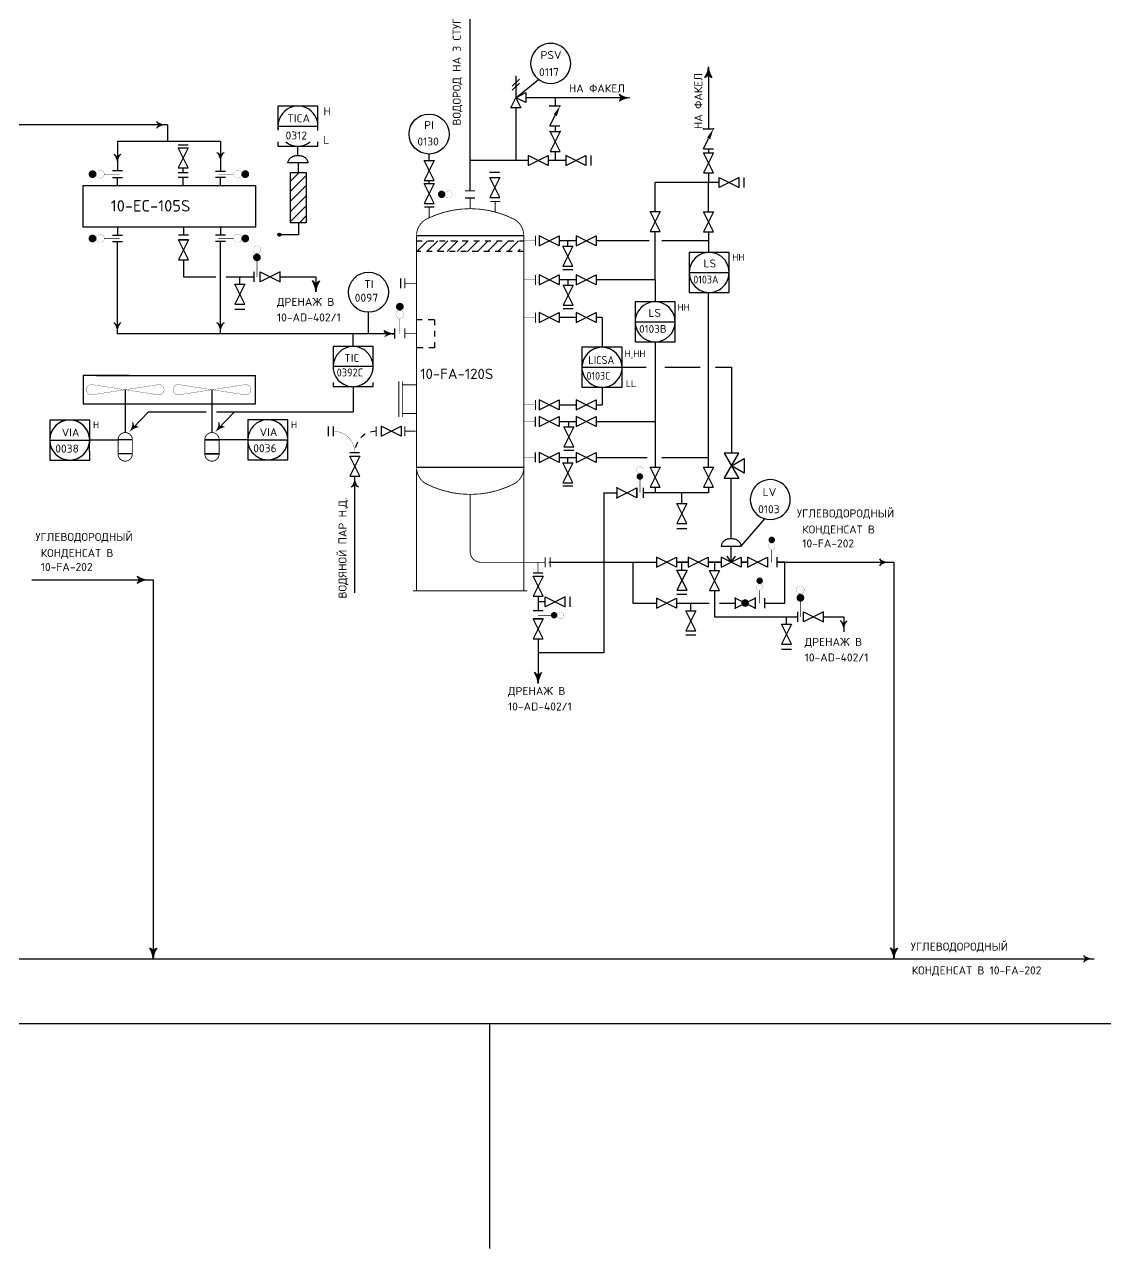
# Model space of a CAD drawing. Extents: x 230 to 652, y 120 to 276.
# Drawn here: x 463.32 to 482.23, y 119.69 to 141.1 of the extents above; entities that cross this region are included whole.
import ezdxf
from ezdxf.enums import TextEntityAlignment as Align

# ---------------------------------------------------------------- set-up
doc = ezdxf.new("R2010")
doc.units = 0
doc.header["$MEASUREMENT"] = 0
doc.linetypes.add('DASH', pattern=[0.15625, 0.09375, -0.0625])
doc.linetypes.add('HIDDEN', pattern=[0.125, 0.0625, -0.0625])
doc.layers.get('0').update_dxf_attribs({"linetype": 'CONTINUOUS'})
for name, color, linetype in [('HATCH', 252, 'CONTINUOUS'), ('IN-ATTRIBS', 7, 'CONTINUOUS'), ('IN-EQUIPMENT', 7, 'CONTINUOUS'), ('IN-INST-TAP', 7, 'CONTINUOUS'), ('IN-MAJ-PROC', 3, 'CONTINUOUS'), ('IN-MIN-PROC', 7, 'CONTINUOUS'), ('IN-PNEUMATIC', 7, 'CONTINUOUS'), ('IN-TEXT', 51, 'CONTINUOUS')]:
    doc.layers.add(name, color=color, linetype=linetype)
doc.styles.add('S1', font='SIMPLEX.shx')
doc.styles.add('SIMPLEX', font='SIMPLEX')

# ---------------------------------------------------------------- blocks, each defined once
blk = doc.blocks.new('*X15')
at = {"color": 0}
for p, q in [((21.062, 12.047), (21.078, 12.062)), ((21.067, 11.875), (21.255, 12.062)), ((21.244, 11.875), (21.432, 12.062)), ((21.421, 11.875), (21.608, 12.062)), ((21.598, 11.875), (21.785, 12.062)), ((21.774, 11.875), (21.962, 12.062)), ((21.951, 11.875), (22.139, 12.062)), ((22.128, 11.875), (22.316, 12.062)), ((22.305, 11.875), (22.492, 12.062)), ((22.482, 11.875), (22.669, 12.062)), ((22.658, 11.875), (22.846, 12.062)), ((22.835, 11.875), (22.875, 11.915))]:
    blk.add_line(p, q, dxfattribs=at)
blk = doc.blocks.new('VALVTEXT')
at = {"layer": 'IN-ATTRIBS'}
for p in [(0, 0.0625), (0, 0), (0.25, 0.0625), (0.25, 0), (0, -0.0625), (0.25, -0.0625)]:
    blk.add_point(p, dxfattribs=at)
at = {"layer": 'IN-ATTRIBS', "style": 'S1', "flags": 1}
for tag, p in [('IDNUM', (0.125, 0.5625)), ('DWGNO', (0.125, 0.4375)), ('FILENO', (0.125, 0.3125))]:
    blk.add_attdef(tag, text='', height=0.1, dxfattribs=at).set_placement(p, align=Align.CENTER)
at = {"layer": 'IN-ATTRIBS', "style": 'S1'}
for tag, p in [('MODE', (0.125, 0.078125)), ('SIZE', (0.125, -0.1875))]:
    blk.add_attdef(tag, text='', height=0.1, dxfattribs=at).set_placement(p, align=Align.CENTER)

msp = doc.modelspace()

# ---------------------------------------------------------------- hatches: boundary and pattern name
at = {"linetype": 'Continuous'}
h = msp.add_hatch(dxfattribs=at)
h.set_pattern_fill('ANSI31', color=256, style=0)
h.set_pattern_definition([(45, (208.85396, -0.37154), (-0.08838835, 0.08838835), [])])
h.paths.add_polyline_path([(467.972, 138.514), (468.246, 138.514), (468.246, 137.632), (467.972, 137.632)])
h = msp.add_hatch(color=256, dxfattribs=at)
edge = h.paths.add_edge_path()
edge.add_arc((467.777, 137.424), 0.0263, 0, 360)

# ---------------------------------------------------------------- linework, layer by layer
at = {"color": 3, "linetype": 'Continuous'}
for p, q in [((471.115, 138.192), (471.115, 147.997)), ((463.618, 139.347), (463.188, 139.347)), ((465.276, 139.347), (463.618, 139.347)), ((465.817, 139.347), (465.276, 139.347)), ((465.817, 139.347), (465.817, 139.056)), ((464.942, 139.056), (464.942, 138.549)), ((466.746, 139.056), (464.942, 139.056)), ((466.746, 139.056), (466.746, 138.529)), ((464.942, 135.692), (464.942, 137.302)), ((466.746, 135.692), (466.746, 137.306)), ((467.502, 135.692), (464.94, 135.692)), ((467.805, 135.692), (467.502, 135.692)), ((468.645, 135.692), (467.8, 135.692)), ((469.796, 135.692), (468.645, 135.692)), ((469.74, 135.692), (468.99, 135.692))]:
    msp.add_line(p, q, dxfattribs=at)
at = {"color": 2}
for p, q in [((471.851, 140.02), (471.975, 140.144)), ((471.851, 139.95), (471.975, 140.074)), ((471.913, 140.202), (471.913, 139.821)), ((471.913, 139.821), (472.088, 139.909)), ((472.088, 139.909), (472.088, 139.734)), ((471.825, 139.646), (471.913, 139.821)), ((472, 139.646), (471.825, 139.646)), ((471.913, 139.821), (472, 139.646)), ((472.088, 139.734), (471.913, 139.821)), ((472.511, 139.676), (472.686, 139.676)), ((472.511, 139.326), (472.603, 139.511)), ((472.511, 139.326), (472.686, 139.326)), ((472.692, 139.229), (472.517, 138.879)), ((472.692, 138.879), (472.517, 139.229)), ((472.517, 139.229), (472.692, 139.229)), ((472.517, 139.229), (472.692, 139.229)), ((475.194, 139.274), (475.369, 139.274)), ((466.006, 138.997), (466.181, 138.997)), ((475.194, 138.924), (475.287, 139.109)), ((466.006, 138.943), (466.181, 138.943)), ((466.181, 138.943), (466.006, 138.593)), ((466.181, 138.593), (466.006, 138.943)), ((472.517, 138.879), (472.692, 138.879)), ((472.786, 138.636), (473.136, 138.811)), ((473.136, 138.636), (472.786, 138.811)), ((472.786, 138.811), (472.786, 138.636)), ((472.786, 138.811), (472.786, 138.636)), ((473.136, 138.811), (473.136, 138.636)), ((473.224, 138.811), (473.224, 138.636)), ((475.194, 138.924), (475.369, 138.924)), ((475.371, 138.505), (475.196, 138.855)), ((475.371, 138.855), (475.196, 138.505)), ((475.196, 138.855), (475.371, 138.855)), ((466.006, 138.593), (466.181, 138.593)), ((468.277, 138.681), (467.927, 138.681)), ((464.855, 138.549), (465.03, 138.549)), ((466.181, 138.506), (466.006, 138.506)), ((466.834, 138.529), (466.659, 138.529)), ((471.453, 138.519), (471.628, 138.519)), ((475.196, 138.505), (475.371, 138.505)), ((475.469, 138.424), (475.819, 138.249)), ((475.819, 138.424), (475.469, 138.249)), ((475.469, 138.249), (475.469, 138.424)), ((475.819, 138.249), (475.819, 138.424)), ((475.907, 138.249), (475.907, 138.424)), ((474.262, 137.827), (474.437, 137.827)), ((474.437, 137.477), (474.262, 137.827)), ((474.437, 137.827), (474.262, 137.477)), ((475.194, 137.822), (475.369, 137.822)), ((475.369, 137.822), (475.194, 137.472)), ((475.369, 137.472), (475.194, 137.822)), ((464.855, 137.302), (465.03, 137.302)), ((466.189, 137.335), (466.014, 137.335)), ((466.834, 137.306), (466.659, 137.306)), ((472.821, 137.223), (472.821, 137.317)), ((474.262, 137.477), (474.437, 137.477)), ((475.194, 137.472), (475.369, 137.472)), ((472.908, 137.223), (472.733, 136.873)), ((472.908, 136.873), (472.733, 137.223)), ((472.733, 137.223), (472.908, 137.223)), ((472.733, 136.873), (472.908, 136.873)), ((467.086, 136.559), (467.086, 136.685)), ((467.331, 136.772), (467.331, 136.597)), ((472.733, 136.817), (472.908, 136.817)), ((466.998, 136.559), (467.173, 136.559)), ((467.173, 136.559), (466.998, 136.209)), ((467.173, 136.209), (466.998, 136.559)), ((472.743, 136.539), (472.918, 136.539)), ((472.918, 136.539), (472.743, 136.189)), ((472.918, 136.189), (472.743, 136.539)), ((472.831, 136.539), (472.831, 136.632)), ((466.998, 136.209), (467.173, 136.209)), ((466.998, 136.122), (467.173, 136.122)), ((472.743, 136.189), (472.918, 136.189)), ((472.743, 136.132), (472.918, 136.132)), ((472.841, 134.06), (472.841, 134.154)), ((472.929, 134.06), (472.754, 133.71)), ((472.929, 133.71), (472.754, 134.06)), ((472.754, 134.06), (472.929, 134.06)), ((472.754, 133.71), (472.929, 133.71)), ((472.754, 133.653), (472.929, 133.653)), ((472.736, 133.434), (472.911, 133.434)), ((472.911, 133.434), (472.736, 133.084)), ((472.911, 133.084), (472.736, 133.434)), ((472.823, 133.434), (472.823, 133.528)), ((474.439, 133.008), (474.264, 133.358)), ((474.439, 133.358), (474.264, 133.008)), ((474.264, 133.358), (474.439, 133.358)), ((475.369, 133.009), (475.194, 133.359)), ((475.369, 133.359), (475.194, 133.009)), ((475.194, 133.359), (475.369, 133.359)), ((472.736, 133.084), (472.911, 133.084)), ((472.736, 133.028), (472.911, 133.028)), ((473.681, 132.822), (474.031, 132.997)), ((474.031, 132.822), (473.681, 132.997)), ((473.681, 132.997), (473.681, 132.822)), ((473.681, 132.997), (473.681, 132.822)), ((474.031, 132.822), (474.031, 132.997)), ((474.031, 132.997), (474.031, 132.822)), ((474.145, 132.822), (474.145, 132.997)), ((474.264, 133.008), (474.439, 133.008)), ((475.194, 133.009), (475.369, 133.009)), ((474.817, 132.722), (474.817, 132.91)), ((474.729, 132.722), (474.904, 132.722)), ((474.904, 132.722), (474.729, 132.372)), ((474.904, 132.372), (474.729, 132.722)), ((474.729, 132.372), (474.904, 132.372)), ((474.729, 132.285), (474.904, 132.285)), ((475.507, 131.973), (475.857, 131.973)), ((475.682, 131.692), (475.682, 131.973)), ((474.82, 131.556), (474.82, 131.692)), ((472.428, 130.912), (472.428, 131.087)), ((472.428, 131.087), (472.778, 130.912)), ((472.778, 131.087), (472.428, 130.912)), ((472.778, 130.912), (472.778, 131.087)), ((472.866, 130.912), (472.866, 131.087)), ((474.907, 131.13), (474.732, 131.13)), ((472.428, 130.999), (472.302, 130.999)), ((474.975, 130.842), (474.975, 130.978)), ((472.39, 130.841), (472.215, 130.841)), ((472.39, 130.703), (472.215, 130.703)), ((476.651, 130.61), (476.651, 130.736)), ((476.839, 130.823), (476.839, 130.648)), ((476.739, 130.26), (476.564, 130.61)), ((476.739, 130.61), (476.564, 130.26)), ((476.564, 130.61), (476.739, 130.61)), ((475.062, 130.416), (474.887, 130.416)), ((476.564, 130.26), (476.739, 130.26)), ((476.564, 130.173), (476.739, 130.173))]:
    msp.add_line(p, q, dxfattribs=at)
at = {"color": 7, "linetype": 'Continuous'}
for p, q in [((471.913, 139.821), (472.31, 140.142)), ((469.068, 135.467), (469.068, 135.692)), ((473.771, 135.104), (474.192, 135.104)), ((474.522, 135.104), (475.141, 135.104)), ((475.409, 135.104), (475.687, 135.104)), ((469.068, 134.767), (469.068, 134.325)), ((465.219, 134.045), (465.487, 134.325)), ((465.487, 134.325), (466.497, 134.325)), ((466.679, 134.325), (469.068, 134.325)), ((466.694, 134.013), (466.992, 134.325)), ((464.96, 133.831), (464.459, 133.831)), ((467.223, 133.837), (466.723, 133.837)), ((475.857, 131.973), (476.269, 132.454))]:
    msp.add_line(p, q, dxfattribs=at)
at = {"color": 5, "linetype": 'Continuous'}
for p, q in [((475.282, 140.248), (475.282, 139.274)), ((471.913, 139.646), (471.912, 138.724)), ((473.817, 139.819), (472.088, 139.819)), ((472.599, 139.819), (472.599, 139.676)), ((472.599, 139.326), (472.599, 139.229)), ((472.599, 138.879), (472.599, 138.724)), ((475.282, 138.924), (475.282, 138.855)), ((466.094, 138.506), (466.094, 138.593)), ((472.129, 138.724), (471.115, 138.724)), ((472.599, 138.724), (472.479, 138.724)), ((472.786, 138.724), (472.599, 138.724)), ((475.282, 138.505), (475.282, 138.337)), ((475.282, 138.337), (474.349, 138.337)), ((474.349, 137.827), (474.349, 138.337)), ((475.469, 138.337), (475.282, 138.337)), ((475.282, 137.822), (475.282, 138.335)), ((472.97, 137.317), (472.67, 137.317)), ((474.245, 137.317), (473.32, 137.317)), ((474.35, 136.632), (474.349, 137.477)), ((475.282, 137.317), (474.467, 137.317)), ((475.282, 137.472), (475.282, 137.114)), ((466.1, 136.985), (466.1, 136.684)), ((466.1, 136.684), (466.665, 136.684)), ((466.848, 136.684), (467.331, 136.684)), ((467.788, 136.685), (468.417, 136.685)), ((467.788, 136.684), (467.949, 136.684)), ((468.417, 136.685), (468.417, 136.427)), ((472.97, 136.632), (472.67, 136.632)), ((473.5, 136.632), (473.32, 136.632)), ((474.35, 136.632), (473.5, 136.632)), ((474.35, 136.632), (474.35, 136.249)), ((475.282, 133.359), (475.282, 136.414)), ((472.97, 135.973), (472.67, 135.973)), ((473.421, 135.973), (473.32, 135.973)), ((473.421, 135.973), (473.421, 135.454)), ((474.35, 135.549), (474.352, 134.154)), ((473.421, 134.744), (473.421, 134.446)), ((472.67, 134.446), (472.97, 134.446)), ((473.32, 134.446), (473.421, 134.446)), ((472.672, 134.154), (472.971, 134.154)), ((473.321, 134.154), (473.51, 134.154)), ((473.48, 134.154), (474.352, 134.154)), ((474.352, 134.154), (474.352, 133.359)), ((472.672, 133.528), (472.971, 133.528)), ((473.321, 133.528), (474.21, 133.528)), ((474.467, 133.528), (475.282, 133.528)), ((474.352, 133.008), (474.352, 132.91)), ((475.282, 133.009), (475.282, 132.91)), ((473.455, 132.91), (473.455, 130.108)), ((473.455, 132.91), (473.681, 132.91)), ((474.352, 132.91), (474.145, 132.91)), ((475.282, 132.91), (474.352, 132.91)), ((472.49, 131.692), (474.372, 131.692)), ((473.959, 131.692), (473.959, 130.978)), ((474.722, 131.692), (474.931, 131.692)), ((475.507, 131.692), (475.281, 131.692)), ((475.967, 131.692), (475.857, 131.692)), ((476.486, 131.692), (477.525, 131.692)), ((476.619, 130.978), (476.619, 131.692)), ((477.525, 131.692), (478.529, 131.692)), ((478.529, 131.692), (478.529, 124.756)), ((463.447, 131.385), (463.618, 131.385)), ((463.618, 131.385), (465.57, 131.385)), ((465.57, 131.385), (465.57, 128.491)), ((472.302, 131.098), (472.302, 130.841)), ((475.39, 131.198), (475.39, 130.735)), ((473.959, 130.978), (474.372, 130.978)), ((474.722, 130.978), (475.24, 130.978)), ((475.226, 130.978), (475.297, 130.978)), ((475.479, 130.978), (475.75, 130.978)), ((476.269, 130.978), (476.619, 130.978)), ((475.39, 130.735), (476.837, 130.735)), ((477.297, 130.736), (477.649, 130.736)), ((477.649, 130.736), (477.649, 130.478)), ((472.302, 130.353), (472.302, 129.699)), ((473.455, 130.108), (472.302, 130.108)), ((465.57, 128.491), (465.57, 124.756)), ((434.196, 124.756), (482.032, 124.756)), ((465.57, 124.756), (465.57, 124.756)), ((478.529, 124.756), (478.529, 124.756))]:
    msp.add_line(p, q, dxfattribs=at)
at = {"linetype": 'Continuous'}
for p, q in [((467.752, 139.325), (468.452, 139.325)), ((468.102, 138.812), (468.102, 138.975)), ((468.109, 138.514), (468.109, 138.681)), ((468.109, 137.632), (468.109, 137.424)), ((468.109, 137.424), (467.777, 137.424)), ((474.948, 136.764), (475.648, 136.764)), ((474, 135.899), (474.7, 135.899)), ((473.071, 135.104), (473.771, 135.104)), ((463.759, 133.831), (464.459, 133.831)), ((463.759, 133.831), (464.459, 133.831)), ((467.223, 133.837), (467.923, 133.837)), ((475.682, 132.105), (475.682, 133.16)), ((475.682, 131.692), (475.609, 131.801)), ((475.682, 131.692), (475.755, 131.801))]:
    msp.add_line(p, q, dxfattribs=at)
at = {"color": 7}
msp.add_line((475.282, 138.684), (475.282, 138.676), dxfattribs=at)
for p, q in [((468.718, 135.467), (468.718, 135.063)), ((469.418, 135.467), (468.718, 135.467)), ((469.418, 135.063), (469.418, 135.467)), ((469.418, 135.117), (468.718, 135.117))]:
    msp.add_line(p, q)
at = {"color": 6}
for p, q in [((464.576, 134.962), (467.361, 134.962)), ((464.576, 134.462), (467.361, 134.462)), ((465.205, 133.837), (464.955, 133.837)), ((466.473, 133.837), (466.723, 133.837)), ((466.723, 133.837), (466.473, 133.837)), ((465.205, 133.587), (464.955, 133.587)), ((466.473, 133.587), (466.723, 133.587)), ((466.723, 133.587), (466.473, 133.587))]:
    msp.add_line(p, q, dxfattribs=at)
at = {"color": 5}
msp.add_line((469.096, 131.157), (469.096, 133.198), dxfattribs=at)
at = {"color": 6, "linetype": 'Continuous'}
msp.add_line((229.992, 123.624), (499.167, 123.624), dxfattribs=at)
at = {"color": 4, "linetype": 'Continuous'}
msp.add_line((471.456, 119.686), (471.456, 123.624), dxfattribs=at)
for points in [[(468.452, 139.246), (468.452, 139.675), (467.752, 139.675), (467.752, 139.25)], [(467.752, 139.047), (467.752, 138.975), (468.452, 138.975), (468.452, 139.047)], [(475.648, 136.71), (475.648, 137.114), (474.948, 137.114), (474.948, 136.71)], [(474.948, 136.71), (474.948, 136.414), (475.648, 136.414), (475.648, 136.71)], [(474.7, 135.845), (474.7, 136.249), (474, 136.249), (474, 135.845)], [(474.004, 135.845), (474, 135.549), (474.7, 135.549), (474.7, 135.845)], [(473.771, 135.05), (473.771, 135.454), (473.071, 135.454), (473.071, 135.05)], [(473.071, 135.05), (473.071, 134.754), (473.771, 134.754), (473.771, 135.05)], [(468.718, 134.839), (468.718, 134.767), (469.418, 134.767), (469.418, 134.839)], [(464.459, 133.777), (464.459, 134.181), (463.759, 134.181), (463.759, 133.777)], [(464.459, 133.777), (464.459, 134.181), (463.759, 134.181), (463.759, 133.777)], [(467.923, 133.783), (467.923, 134.187), (467.223, 134.187), (467.223, 133.783)], [(463.759, 133.777), (463.759, 133.481), (464.459, 133.481), (464.455, 133.777)], [(467.223, 133.783), (467.223, 133.487), (467.923, 133.487), (467.923, 133.783)], [(463.759, 133.553), (463.759, 133.481), (464.459, 133.481), (464.459, 133.553)], [(467.223, 133.559), (467.223, 133.487), (467.923, 133.487), (467.923, 133.559)]]:
    msp.add_lwpolyline(points)
at = {"color": 2}
for points in [[(467.927, 138.681, -0.126822), (467.94, 138.729, -0.10607), (467.978, 138.774, -0.085783), (468.033, 138.802, -0.075445), (468.102, 138.812, -0.075445), (468.171, 138.802, -0.085783), (468.226, 138.774, -0.10607), (468.265, 138.729, -0.126822), (468.277, 138.681, -0.126822)], [(475.857, 131.973, 0.126822), (475.844, 132.021, 0.10607), (475.806, 132.066, 0.085783), (475.751, 132.094, 0.075445), (475.682, 132.105, 0.075445), (475.613, 132.094, 0.085783), (475.558, 132.066, 0.10607), (475.519, 132.021, 0.126822), (475.507, 131.973)]]:
    msp.add_lwpolyline(points, format="xyb", dxfattribs=at)
for points in [[(472.129, 138.636), (472.479, 138.811), (472.479, 138.636), (472.129, 138.811)], [(470.484, 138.372), (470.309, 138.722), (470.484, 138.722), (470.309, 138.372)], [(471.635, 138.073), (471.46, 138.423), (471.635, 138.423), (471.46, 138.073)], [(470.484, 137.969), (470.309, 138.319), (470.484, 138.319), (470.309, 137.969)], [(466.189, 136.985), (466.014, 137.335), (466.189, 137.335), (466.014, 136.985)], [(472.32, 137.23), (472.67, 137.405), (472.67, 137.23), (472.32, 137.405)], [(472.97, 137.23), (473.32, 137.405), (473.32, 137.23), (472.97, 137.405)], [(467.788, 136.772), (467.438, 136.597), (467.438, 136.772), (467.788, 136.597)], [(472.32, 136.545), (472.67, 136.72), (472.67, 136.545), (472.32, 136.72)], [(472.97, 136.545), (473.32, 136.72), (473.32, 136.545), (472.97, 136.72)], [(472.32, 135.886), (472.67, 136.061), (472.67, 135.886), (472.32, 136.061)], [(472.97, 135.886), (473.32, 136.061), (473.32, 135.886), (472.97, 136.061)], [(472.32, 134.359), (472.67, 134.534), (472.67, 134.359), (472.32, 134.534)], [(472.97, 134.359), (473.32, 134.534), (473.32, 134.359), (472.97, 134.534)], [(469.559, 133.898), (469.909, 134.073), (469.909, 133.898), (469.559, 134.073)], [(472.322, 134.066), (472.672, 134.241), (472.672, 134.066), (472.322, 134.241)], [(472.971, 134.066), (473.321, 134.241), (473.321, 134.066), (472.971, 134.241)], [(469.184, 133.198), (469.009, 133.548), (469.184, 133.548), (469.009, 133.198)], [(472.322, 133.441), (472.672, 133.616), (472.672, 133.441), (472.322, 133.616)], [(472.971, 133.441), (473.321, 133.616), (473.321, 133.441), (472.971, 133.616)], [(475.507, 131.605), (475.857, 131.78), (475.857, 131.605), (475.507, 131.78)], [(474.908, 131.206), (474.733, 131.556), (474.908, 131.556), (474.733, 131.206)], [(475.477, 131.198), (475.302, 131.548), (475.477, 131.548), (475.302, 131.198)], [(472.39, 131.098), (472.215, 131.448), (472.39, 131.448), (472.215, 131.098)], [(472.39, 130.353), (472.215, 130.703), (472.39, 130.703), (472.215, 130.353)], [(475.063, 130.492), (474.888, 130.842), (475.063, 130.842), (474.888, 130.492)], [(477.297, 130.823), (476.947, 130.648), (476.947, 130.823), (477.297, 130.648)]]:
    msp.add_lwpolyline(points, close=True, dxfattribs=at)
for points, const_width in [([(464.508, 138.449, 1), (464.508, 138.517, 1)], 0.0675), ([(464.643, 138.414, 1), (464.643, 138.552, 1)], 0.0027), ([(467.045, 138.414, -1), (467.045, 138.552, -1)], 0.0027), ([(467.18, 138.449, -1), (467.18, 138.517, -1)], 0.0675), ([(470.615, 138.097, 1), (470.615, 138.162, 1)], 0.065), ([(470.74, 138.066, 1), (470.74, 138.193, 1)], 0.0025), ([(464.508, 137.391, -1), (464.508, 137.324, -1)], 0.0675), ([(464.643, 137.427, -1), (464.643, 137.289, -1)], 0.0027), ([(467.045, 137.427, 1), (467.045, 137.289, 1)], 0.0027), ([(467.18, 137.391, 1), (467.18, 137.324, 1)], 0.0675), ([(467.315, 137.163, 1), (467.453, 137.163, 1)], 0.0027), ([(467.351, 137.027, 1), (467.418, 137.027, 1)], 0.0675), ([(469.85, 136.165, 1), (469.918, 136.165, 1)], 0.0675), ([(469.815, 136.03, 1), (469.953, 136.03, 1)], 0.0027), ([(474.025, 133.306, -1), (474.14, 133.306, -1)], 0.00225), ([(474.054, 133.193, -1), (474.111, 133.193, -1)], 0.0563), ([(476.362, 132.084, 1), (476.418, 132.084, 1)], 0.0563), ([(476.332, 131.971, 1), (476.447, 131.971, 1)], 0.00225), ([(476.122, 131.257, 1), (476.236, 131.257, 1)], 0.00225), ([(476.151, 131.369, 1), (476.207, 131.369, 1)], 0.0563), ([(476.821, 131.209, 1), (476.959, 131.209, 1)], 0.0027), ([(476.858, 131.071, 1), (476.926, 131.071, 1)], 0.0675), ([(475.892, 130.979, 1), (475.958, 130.979, 1)], 0.0656), ([(472.584, 130.793, 1), (472.584, 130.737, 1)], 0.0563), ([(472.696, 130.823, 1), (472.696, 130.708, 1)], 0.00225)]:
    msp.add_lwpolyline(points, format="xyb", close=True, dxfattribs=dict(at, const_width=const_width))
for points, const_width in [([(464.71, 138.483), (464.98, 138.483)], 0.0108), ([(466.978, 138.483), (466.708, 138.483)], 0.0108), ([(471.027, 138.192), (471.202, 138.192)], 0.021), ([(470.802, 138.13), (471.115, 138.13)], 0.005), ([(464.71, 137.358), (464.98, 137.358)], 0.0108), ([(466.978, 137.358), (466.708, 137.358)], 0.0108), ([(467.383, 136.955), (467.383, 136.685)], 0.0108), ([(469.884, 135.962), (469.884, 135.692)], 0.0108), ([(468.634, 134.073), (468.634, 133.898)], 0.021), ([(468.721, 133.898), (468.721, 134.073)], 0.021), ([(469.471, 133.898), (469.471, 134.073)], 0.021), ([(469.184, 133.61), (469.009, 133.61)], 0.021), ([(474.085, 133.135), (474.085, 132.91)], 0.009), ([(476.39, 131.915), (476.39, 131.69)], 0.009), ([(476.179, 131.201), (476.179, 130.976)], 0.009), ([(476.892, 131.006), (476.892, 130.736)], 0.0108), ([(472.527, 130.765), (472.302, 130.765)], 0.009)]:
    msp.add_lwpolyline(points, dxfattribs=dict(at, const_width=const_width))
at = {"linetype": 'Continuous'}
for points in [[(467.972, 138.514), (468.246, 138.514), (468.246, 137.632), (467.972, 137.632)], [(475.687, 133.382), (475.815, 133.604), (475.559, 133.604)], [(475.687, 133.382), (475.909, 133.51), (475.909, 133.254)], [(475.687, 133.382), (475.815, 133.16), (475.559, 133.16)]]:
    msp.add_lwpolyline(points, close=True, dxfattribs=at)
at = {"color": 5, "linetype": 'Continuous'}
for points in [[(468.417, 136.552, 0.206864), (468.354, 136.615)], [(468.417, 136.427, 0.150368), (468.354, 136.615)], [(468.417, 136.552, -0.206864), (468.479, 136.615)], [(477.649, 130.603, 0.206864), (477.587, 130.666)], [(477.649, 130.603, -0.206864), (477.712, 130.666)], [(472.302, 129.699, 0.206864), (472.24, 129.762)], [(472.302, 129.574, 0.150368), (472.24, 129.762)], [(472.302, 129.699, -0.206864), (472.365, 129.762)], [(465.57, 124.881, 0.206864), (465.508, 124.943)], [(465.57, 124.756, 0.150368), (465.508, 124.943)], [(465.57, 124.881, -0.206864), (465.633, 124.943)], [(478.529, 124.881, 0.206864), (478.466, 124.943)], [(478.529, 124.756, 0.150368), (478.466, 124.943)], [(478.529, 124.881, -0.206864), (478.591, 124.943)]]:
    msp.add_lwpolyline(points, format="xyb", dxfattribs=at)
at = {"color": 3, "linetype": 'Continuous'}
msp.add_lwpolyline([(469.671, 135.687, -0.206864), (469.609, 135.75)], format="xyb", dxfattribs=at)
at = {"color": 6}
for points, const_width in [([(465.669, 134.621, 1), (465.669, 134.802), (464.491, 134.621, -1), (464.491, 134.802)], 0.00453), ([(467.187, 134.621, 1), (467.187, 134.802), (466.009, 134.621, -1), (466.009, 134.802)], 0.00453), ([(465.205, 133.837), (465.205, 133.587, -1), (464.955, 133.587), (464.955, 133.837, -1)], 0.015), ([(466.473, 133.837), (466.473, 133.587, 1), (466.723, 133.587), (466.723, 133.837, 1)], 0.015), ([(466.723, 133.837), (466.723, 133.587, -1), (466.473, 133.587), (466.473, 133.837, -1)], 0.015)]:
    msp.add_lwpolyline(points, format="xyb", close=True, dxfattribs=dict(at, const_width=const_width))
at = {"color": 2}
for points in [[(475.866, 131.008), (475.75, 131.066), (475.75, 130.891), (475.866, 130.949)], [(475.984, 131.008), (476.1, 131.066), (476.1, 130.891), (475.984, 130.949)]]:
    msp.add_lwpolyline(points, dxfattribs=at)
for centre in [(470.396, 139.185), (469.336, 136.417)]:
    msp.add_circle(centre, 0.35)
at = {"linetype": 'Continuous'}
msp.add_circle((467.777, 137.424), 0.0263, dxfattribs=at)
for centre, radius, start, end in [((472.523, 140.421), 0.35, 351.1529, 188.8471), ((472.523, 140.421), 0.35, 188.8471, 351.1529), ((468.102, 139.325), 0.35, 351.1529, 188.8471), ((468.102, 139.325), 0.35, 232.6037, 307.3963), ((475.296, 136.766), 0.348, 359.6548, 180.3452), ((475.296, 136.762), 0.348, 179.787, 0.213), ((474.35, 135.899), 0.35, 0, 188.8471), ((474.35, 135.899), 0.35, 180, 0), ((469.068, 135.117), 0.35, 360, 180), ((473.421, 135.104), 0.35, 0, 180), ((469.066, 135.118), 0.352, 189.0144, 359.7803), ((473.421, 135.104), 0.35, 187.8841, 188.8471), ((473.423, 135.106), 0.352, 189.061, 350.939), ((464.109, 133.831), 0.35, 351.1529, 188.8471), ((464.109, 133.831), 0.35, 0, 180), ((465.113, 134.084), 0.111, 341.6248, 28.3752), ((466.618, 134.084), 0.111, 341.6248, 28.3752), ((467.575, 133.839), 0.348, 2.4933, 180.3164), ((465.271, 133.951), 0.111, 71.6248, 118.3752), ((466.776, 133.951), 0.111, 71.6248, 118.3752), ((467.573, 133.837), 0.35, 180.0396, 2.7533), ((464.109, 133.831), 0.35, 180, 0), ((464.109, 133.831), 0.35, 180, 360), ((467.573, 133.837), 0.35, 232.6037, 307.3963), ((476.365, 132.79), 0.35, 351.1529, 188.8471), ((476.365, 132.79), 0.35, 188.8471, 351.1529)]:
    msp.add_arc(centre, radius, start, end)
at = {"color": 5, "linetype": 'Continuous'}
for centre, radius, start, end in [((474.946, 140.367), 0.336, 324.4623, 358.6678), ((475.618, 140.367), 0.336, 181.3322, 215.5377), ((475.178, 140.276), 0.111, 291.6248, 338.3752), ((475.385, 140.276), 0.111, 201.6248, 248.3752), ((473.917, 140.155), 0.336, 234.4623, 268.6678), ((473.825, 139.923), 0.111, 201.6248, 248.3752), ((473.917, 139.484), 0.336, 91.3322, 125.5377), ((473.825, 139.716), 0.111, 111.6248, 158.3752), ((468.753, 136.419), 0.336, 144.4623, 178.6678), ((469.804, 136.023), 0.336, 234.4623, 268.6678), ((478.379, 131.796), 0.111, 201.6248, 248.3752), ((478.379, 131.589), 0.111, 111.6248, 158.3752), ((465.394, 131.488), 0.111, 201.6248, 248.3752), ((465.486, 131.721), 0.336, 234.4623, 268.6678), ((465.394, 131.281), 0.111, 111.6248, 158.3752), ((465.486, 131.049), 0.336, 91.3322, 125.5377), ((472.638, 129.567), 0.336, 144.4623, 178.6678), ((465.906, 124.748), 0.336, 144.4623, 178.6678), ((478.865, 124.748), 0.336, 144.4623, 178.6678), ((481.948, 124.859), 0.111, 201.6248, 248.3752), ((481.948, 124.652), 0.111, 111.6248, 158.3752)]:
    msp.add_arc(centre, radius, start, end, dxfattribs=at)
at = {"color": 3, "linetype": 'Continuous'}
for centre, start, end in [((465.733, 139.45), 201.6248, 248.3752), ((465.733, 139.243), 111.6248, 158.3752), ((464.839, 138.725), 21.6248, 68.3752), ((465.046, 138.725), 111.6248, 158.3752), ((466.643, 138.755), 21.6248, 68.3752), ((466.85, 138.755), 111.6248, 158.3752), ((464.839, 135.776), 21.6248, 68.3752), ((465.046, 135.776), 111.6248, 158.3752), ((466.643, 135.776), 21.6248, 68.3752), ((466.85, 135.776), 111.6248, 158.3752)]:
    msp.add_arc(centre, 0.111, start, end, dxfattribs=at)
at = {"color": 5}
for centre, start, end in [((468.993, 133.114), 291.6248, 338.3752), ((469.2, 133.114), 201.6248, 248.3752)]:
    msp.add_arc(centre, 0.111, start, end, dxfattribs=at)
at = {"color": 2}
for p in [(473.681, 132.997), (473.681, 132.91), (473.681, 132.822)]:
    msp.add_point(p, dxfattribs=at)
at = {"color": 5, "linetype": 'Continuous'}
for points in [[(475.27, 140.28), (475.263, 140.204), (475.258, 140.242), (475.25, 140.191)], [(475.278, 140.32), (475.274, 140.218), (475.27, 140.28), (475.263, 140.204)], [(475.282, 140.36), (475.282, 140.235), (475.278, 140.32), (475.274, 140.218)], [(475.282, 140.36), (475.282, 140.235), (475.285, 140.32), (475.29, 140.218)], [(475.285, 140.32), (475.29, 140.218), (475.293, 140.28), (475.3, 140.204)], [(475.293, 140.28), (475.3, 140.204), (475.306, 140.242), (475.313, 140.191)], [(475.24, 140.206), (475.235, 140.18), (475.219, 140.172)], [(475.258, 140.242), (475.25, 140.191), (475.24, 140.206), (475.235, 140.18)], [(475.306, 140.242), (475.313, 140.191), (475.323, 140.206), (475.328, 140.18)], [(475.323, 140.206), (475.328, 140.18), (475.344, 140.172)], [(473.755, 139.861), (473.73, 139.866), (473.722, 139.882)], [(473.792, 139.844), (473.74, 139.851), (473.755, 139.861), (473.73, 139.866)], [(473.83, 139.831), (473.753, 139.838), (473.792, 139.844), (473.74, 139.851)], [(473.755, 139.778), (473.73, 139.773), (473.722, 139.757)], [(473.792, 139.795), (473.74, 139.788), (473.755, 139.778), (473.73, 139.773)], [(473.83, 139.808), (473.753, 139.801), (473.792, 139.795), (473.74, 139.788)], [(473.869, 139.823), (473.768, 139.828), (473.83, 139.831), (473.753, 139.838)], [(473.869, 139.816), (473.768, 139.811), (473.83, 139.808), (473.753, 139.801)], [(473.909, 139.819), (473.784, 139.819), (473.869, 139.823), (473.768, 139.828)], [(473.909, 139.819), (473.784, 139.819), (473.869, 139.816), (473.768, 139.811)], [(468.376, 136.581), (468.371, 136.607), (468.354, 136.615)], [(468.393, 136.544), (468.385, 136.596), (468.376, 136.581), (468.371, 136.607)], [(468.405, 136.506), (468.398, 136.583), (468.393, 136.544), (468.385, 136.596)], [(468.413, 136.467), (468.409, 136.568), (468.405, 136.506), (468.398, 136.583)], [(468.417, 136.427), (468.417, 136.552), (468.413, 136.467), (468.409, 136.568)], [(468.417, 136.427), (468.417, 136.552), (468.42, 136.467), (468.425, 136.568)], [(468.42, 136.467), (468.425, 136.568), (468.428, 136.506), (468.435, 136.583)], [(468.428, 136.506), (468.435, 136.583), (468.441, 136.544), (468.448, 136.596)], [(468.441, 136.544), (468.448, 136.596), (468.458, 136.581), (468.463, 136.607)], [(468.458, 136.581), (468.463, 136.607), (468.479, 136.615)], [(469.796, 135.687), (469.671, 135.687), (469.756, 135.691), (469.655, 135.695)], [(469.796, 135.687), (469.671, 135.687), (469.756, 135.684), (469.655, 135.679)], [(478.309, 131.733), (478.283, 131.738), (478.275, 131.755)], [(478.346, 131.716), (478.294, 131.724), (478.309, 131.733), (478.283, 131.738)], [(478.384, 131.703), (478.307, 131.711), (478.346, 131.716), (478.294, 131.724)], [(478.423, 131.695), (478.322, 131.7), (478.384, 131.703), (478.307, 131.711)], [(478.309, 131.651), (478.283, 131.646), (478.275, 131.63)], [(478.346, 131.668), (478.294, 131.661), (478.309, 131.651), (478.283, 131.646)], [(478.384, 131.681), (478.307, 131.673), (478.346, 131.668), (478.294, 131.661)], [(478.423, 131.689), (478.322, 131.684), (478.384, 131.681), (478.307, 131.673)], [(478.463, 131.692), (478.338, 131.692), (478.423, 131.695), (478.322, 131.7)], [(478.463, 131.692), (478.338, 131.692), (478.423, 131.689), (478.322, 131.684)], [(465.325, 131.426), (465.299, 131.431), (465.291, 131.447)], [(465.325, 131.344), (465.299, 131.339), (465.291, 131.322)], [(465.361, 131.409), (465.309, 131.416), (465.325, 131.426), (465.299, 131.431)], [(465.361, 131.361), (465.309, 131.353), (465.325, 131.344), (465.299, 131.339)], [(465.399, 131.396), (465.322, 131.403), (465.361, 131.409), (465.309, 131.416)], [(465.399, 131.373), (465.322, 131.366), (465.361, 131.361), (465.309, 131.353)], [(465.438, 131.388), (465.337, 131.393), (465.399, 131.396), (465.322, 131.403)], [(465.438, 131.381), (465.337, 131.377), (465.399, 131.373), (465.322, 131.366)], [(465.478, 131.385), (465.353, 131.385), (465.438, 131.388), (465.337, 131.393)], [(465.478, 131.385), (465.353, 131.385), (465.438, 131.381), (465.337, 131.377)], [(477.608, 130.632), (477.603, 130.658), (477.587, 130.666)], [(477.625, 130.595), (477.618, 130.647), (477.608, 130.632), (477.603, 130.658)], [(477.638, 130.557), (477.631, 130.634), (477.625, 130.595), (477.618, 130.647)], [(477.661, 130.557), (477.668, 130.634), (477.673, 130.595), (477.681, 130.647)], [(477.673, 130.595), (477.681, 130.647), (477.69, 130.632), (477.695, 130.658)], [(477.69, 130.632), (477.695, 130.658), (477.712, 130.666)], [(477.646, 130.518), (477.641, 130.619), (477.638, 130.557), (477.631, 130.634)], [(477.649, 130.478), (477.649, 130.603), (477.646, 130.518), (477.641, 130.619)], [(477.649, 130.478), (477.649, 130.603), (477.653, 130.518), (477.657, 130.619)], [(477.653, 130.518), (477.657, 130.619), (477.661, 130.557), (477.668, 130.634)], [(472.261, 129.728), (472.256, 129.754), (472.24, 129.762)], [(472.278, 129.692), (472.271, 129.743), (472.261, 129.728), (472.256, 129.754)], [(472.291, 129.654), (472.284, 129.73), (472.278, 129.692), (472.271, 129.743)], [(472.299, 129.614), (472.294, 129.716), (472.291, 129.654), (472.284, 129.73)], [(472.302, 129.574), (472.302, 129.699), (472.299, 129.614), (472.294, 129.716)], [(472.302, 129.574), (472.302, 129.699), (472.306, 129.614), (472.31, 129.716)], [(472.306, 129.614), (472.31, 129.716), (472.314, 129.654), (472.321, 129.73)], [(472.314, 129.654), (472.321, 129.73), (472.326, 129.692), (472.334, 129.743)], [(472.326, 129.692), (472.334, 129.743), (472.344, 129.728), (472.349, 129.754)], [(472.344, 129.728), (472.349, 129.754), (472.365, 129.762)], [(465.529, 124.909), (465.524, 124.935), (465.508, 124.943)], [(465.546, 124.873), (465.539, 124.924), (465.529, 124.909), (465.524, 124.935)], [(465.559, 124.835), (465.551, 124.912), (465.546, 124.873), (465.539, 124.924)], [(465.567, 124.796), (465.562, 124.897), (465.559, 124.835), (465.551, 124.912)], [(465.57, 124.756), (465.57, 124.881), (465.567, 124.796), (465.562, 124.897)], [(465.57, 124.756), (465.57, 124.881), (465.573, 124.796), (465.578, 124.897)], [(465.573, 124.796), (465.578, 124.897), (465.581, 124.835), (465.589, 124.912)], [(465.581, 124.835), (465.589, 124.912), (465.594, 124.873), (465.602, 124.924)], [(465.594, 124.873), (465.602, 124.924), (465.611, 124.909), (465.616, 124.935)], [(465.611, 124.909), (465.616, 124.935), (465.633, 124.943)], [(478.488, 124.909), (478.483, 124.935), (478.466, 124.943)], [(478.505, 124.873), (478.497, 124.924), (478.488, 124.909), (478.483, 124.935)], [(478.518, 124.835), (478.51, 124.912), (478.505, 124.873), (478.497, 124.924)], [(478.526, 124.796), (478.521, 124.897), (478.518, 124.835), (478.51, 124.912)], [(478.529, 124.756), (478.529, 124.881), (478.526, 124.796), (478.521, 124.897)], [(478.529, 124.756), (478.529, 124.881), (478.532, 124.796), (478.537, 124.897)], [(478.532, 124.796), (478.537, 124.897), (478.54, 124.835), (478.548, 124.912)], [(478.54, 124.835), (478.548, 124.912), (478.553, 124.873), (478.56, 124.924)], [(478.553, 124.873), (478.56, 124.924), (478.57, 124.909), (478.575, 124.935)], [(478.57, 124.909), (478.575, 124.935), (478.591, 124.943)], [(481.878, 124.797), (481.852, 124.802), (481.844, 124.818)], [(481.878, 124.714), (481.852, 124.709), (481.844, 124.693)], [(481.915, 124.78), (481.863, 124.787), (481.878, 124.797), (481.852, 124.802)], [(481.915, 124.731), (481.863, 124.724), (481.878, 124.714), (481.852, 124.709)], [(481.953, 124.767), (481.876, 124.774), (481.915, 124.78), (481.863, 124.787)], [(481.953, 124.744), (481.876, 124.737), (481.915, 124.731), (481.863, 124.724)], [(481.992, 124.759), (481.891, 124.764), (481.953, 124.767), (481.876, 124.774)], [(481.992, 124.752), (481.891, 124.748), (481.953, 124.744), (481.876, 124.737)], [(482.032, 124.756), (481.907, 124.756), (481.992, 124.759), (481.891, 124.764)], [(482.032, 124.756), (481.907, 124.756), (481.992, 124.752), (481.891, 124.748)]]:
    msp.add_solid(points, dxfattribs=at)
at = {"color": 2}
for points in [[(472.63, 139.495), (472.686, 139.676), (472.576, 139.526)], [(475.313, 139.093), (475.369, 139.274), (475.26, 139.124)]]:
    msp.add_solid(points, dxfattribs=at)
at = {"color": 3, "linetype": 'Continuous'}
for points in [[(465.663, 139.388), (465.637, 139.393), (465.629, 139.409)], [(465.663, 139.305), (465.637, 139.3), (465.629, 139.284)], [(465.7, 139.371), (465.648, 139.378), (465.663, 139.388), (465.637, 139.393)], [(465.7, 139.323), (465.648, 139.315), (465.663, 139.305), (465.637, 139.3)], [(465.738, 139.358), (465.661, 139.365), (465.7, 139.371), (465.648, 139.378)], [(465.738, 139.335), (465.661, 139.328), (465.7, 139.323), (465.648, 139.315)], [(465.777, 139.35), (465.676, 139.355), (465.738, 139.358), (465.661, 139.365)], [(465.777, 139.343), (465.676, 139.339), (465.738, 139.335), (465.661, 139.328)], [(465.817, 139.347), (465.692, 139.347), (465.777, 139.35), (465.676, 139.355)], [(465.817, 139.347), (465.692, 139.347), (465.777, 139.343), (465.676, 139.339)], [(464.901, 138.794), (464.896, 138.82), (464.88, 138.828)], [(464.918, 138.758), (464.911, 138.81), (464.901, 138.794), (464.896, 138.82)], [(464.931, 138.72), (464.923, 138.797), (464.918, 138.758), (464.911, 138.81)], [(464.939, 138.681), (464.934, 138.782), (464.931, 138.72), (464.923, 138.797)], [(464.942, 138.641), (464.942, 138.766), (464.939, 138.681), (464.934, 138.782)], [(464.942, 138.641), (464.942, 138.766), (464.945, 138.681), (464.95, 138.782)], [(464.945, 138.681), (464.95, 138.782), (464.953, 138.72), (464.961, 138.797)], [(464.953, 138.72), (464.961, 138.797), (464.966, 138.758), (464.974, 138.81)], [(464.966, 138.758), (464.974, 138.81), (464.983, 138.794), (464.988, 138.82)], [(464.983, 138.794), (464.988, 138.82), (465.005, 138.828)], [(466.705, 138.824), (466.7, 138.85), (466.684, 138.858)], [(466.722, 138.788), (466.715, 138.84), (466.705, 138.824), (466.7, 138.85)], [(466.735, 138.75), (466.728, 138.827), (466.722, 138.788), (466.715, 138.84)], [(466.743, 138.711), (466.738, 138.812), (466.735, 138.75), (466.728, 138.827)], [(466.746, 138.671), (466.746, 138.796), (466.743, 138.711), (466.738, 138.812)], [(466.746, 138.671), (466.746, 138.796), (466.75, 138.711), (466.754, 138.812)], [(466.75, 138.711), (466.754, 138.812), (466.758, 138.75), (466.765, 138.827)], [(466.758, 138.75), (466.765, 138.827), (466.77, 138.788), (466.778, 138.84)], [(466.77, 138.788), (466.778, 138.84), (466.787, 138.824), (466.792, 138.85)], [(466.787, 138.824), (466.792, 138.85), (466.809, 138.858)], [(464.901, 135.846), (464.896, 135.872), (464.88, 135.88)], [(464.918, 135.809), (464.911, 135.861), (464.901, 135.846), (464.896, 135.872)], [(464.931, 135.771), (464.923, 135.848), (464.918, 135.809), (464.911, 135.861)], [(464.939, 135.732), (464.934, 135.833), (464.931, 135.771), (464.923, 135.848)], [(464.942, 135.692), (464.942, 135.817), (464.939, 135.732), (464.934, 135.833)], [(464.942, 135.692), (464.942, 135.817), (464.945, 135.732), (464.95, 135.833)], [(464.945, 135.732), (464.95, 135.833), (464.953, 135.771), (464.961, 135.848)], [(464.953, 135.771), (464.961, 135.848), (464.966, 135.809), (464.974, 135.861)], [(464.966, 135.809), (464.974, 135.861), (464.983, 135.846), (464.988, 135.872)], [(464.983, 135.846), (464.988, 135.872), (465.005, 135.88)], [(466.705, 135.846), (466.7, 135.872), (466.684, 135.88)], [(466.722, 135.809), (466.715, 135.861), (466.705, 135.846), (466.7, 135.872)], [(466.735, 135.771), (466.728, 135.848), (466.722, 135.809), (466.715, 135.861)], [(466.743, 135.732), (466.738, 135.833), (466.735, 135.771), (466.728, 135.848)], [(466.746, 135.692), (466.746, 135.817), (466.743, 135.732), (466.738, 135.833)], [(466.746, 135.692), (466.746, 135.817), (466.75, 135.732), (466.754, 135.833)], [(466.75, 135.732), (466.754, 135.833), (466.758, 135.771), (466.765, 135.848)], [(466.758, 135.771), (466.765, 135.848), (466.77, 135.809), (466.778, 135.861)], [(466.77, 135.809), (466.778, 135.861), (466.787, 135.846), (466.792, 135.872)], [(466.787, 135.846), (466.792, 135.872), (466.809, 135.88)], [(469.643, 135.729), (469.617, 135.734), (469.609, 135.75)], [(469.643, 135.646), (469.617, 135.641), (469.609, 135.625)], [(469.679, 135.711), (469.627, 135.719), (469.643, 135.729), (469.617, 135.734)], [(469.679, 135.663), (469.627, 135.656), (469.643, 135.646), (469.617, 135.641)], [(469.717, 135.699), (469.64, 135.706), (469.679, 135.711), (469.627, 135.719)], [(469.717, 135.676), (469.64, 135.669), (469.679, 135.663), (469.627, 135.656)], [(469.756, 135.691), (469.655, 135.695), (469.717, 135.699), (469.64, 135.706)], [(469.756, 135.684), (469.655, 135.679), (469.717, 135.676), (469.64, 135.669)]]:
    msp.add_solid(points, dxfattribs=at)
for points in [[(465.138, 133.953), (465.218, 134.049), (465.161, 133.986), (465.223, 134.067)], [(465.161, 133.986), (465.223, 134.067), (465.18, 134.021), (465.224, 134.085)], [(465.18, 134.021), (465.224, 134.085), (465.195, 134.058), (465.223, 134.103)], [(465.195, 134.058), (465.223, 134.103), (465.205, 134.097), (465.218, 134.12)], [(465.205, 134.097), (465.218, 134.12), (465.211, 134.137)], [(466.643, 133.953), (466.723, 134.049), (466.666, 133.986), (466.728, 134.067)], [(466.666, 133.986), (466.728, 134.067), (466.685, 134.021), (466.729, 134.085)], [(466.685, 134.021), (466.729, 134.085), (466.7, 134.058), (466.728, 134.103)], [(466.7, 134.058), (466.728, 134.103), (466.71, 134.097), (466.723, 134.12)], [(466.71, 134.097), (466.723, 134.12), (466.716, 134.137)], [(465.138, 133.953), (465.218, 134.049), (465.166, 133.982), (465.235, 134.056)], [(465.166, 133.982), (465.235, 134.056), (465.198, 134.007), (465.253, 134.061)], [(465.198, 134.007), (465.253, 134.061), (465.232, 134.028), (465.271, 134.062)], [(465.232, 134.028), (465.271, 134.062), (465.268, 134.044), (465.289, 134.061)], [(465.268, 134.044), (465.289, 134.061), (465.307, 134.057)], [(466.643, 133.953), (466.723, 134.049), (466.671, 133.982), (466.74, 134.056)], [(466.671, 133.982), (466.74, 134.056), (466.703, 134.007), (466.758, 134.061)], [(466.703, 134.007), (466.758, 134.061), (466.737, 134.028), (466.776, 134.062)], [(466.737, 134.028), (466.776, 134.062), (466.773, 134.044), (466.794, 134.061)], [(466.773, 134.044), (466.794, 134.061), (466.811, 134.057)]]:
    msp.add_solid(points)
at = {"color": 5}
for points in [[(469.055, 133.044), (469.05, 133.018), (469.034, 133.01)], [(469.072, 133.08), (469.065, 133.029), (469.055, 133.044), (469.05, 133.018)], [(469.085, 133.118), (469.078, 133.042), (469.072, 133.08), (469.065, 133.029)], [(469.093, 133.158), (469.088, 133.056), (469.085, 133.118), (469.078, 133.042)], [(469.096, 133.198), (469.096, 133.073), (469.093, 133.158), (469.088, 133.056)], [(469.096, 133.198), (469.096, 133.073), (469.1, 133.158), (469.104, 133.056)], [(469.1, 133.158), (469.104, 133.056), (469.108, 133.118), (469.115, 133.042)], [(469.108, 133.118), (469.115, 133.042), (469.12, 133.08), (469.128, 133.029)], [(469.12, 133.08), (469.128, 133.029), (469.137, 133.044), (469.142, 133.018)], [(469.137, 133.044), (469.142, 133.018), (469.159, 133.01)]]:
    msp.add_solid(points, dxfattribs=at)
at = {"layer": 'IN-ATTRIBS', "color": 2}
for p in [(472.511, 139.676), (472.598, 139.676), (472.686, 139.676), (472.517, 139.229), (472.604, 139.229), (472.692, 139.229), (475.194, 139.274), (475.282, 139.274), (475.369, 139.274)]:
    msp.add_point(p, dxfattribs=at)
at = {"layer": 'IN-EQUIPMENT', "color": 6}
for p, q in [((464.855, 138.427), (465.03, 138.427)), ((464.942, 138.286), (464.942, 138.427)), ((466.181, 138.427), (466.006, 138.427)), ((466.094, 138.286), (466.094, 138.427)), ((466.834, 138.427), (466.659, 138.427)), ((466.746, 138.286), (466.746, 138.427)), ((464.345, 137.555), (464.345, 138.286)), ((464.345, 138.286), (467.364, 138.286)), ((464.722, 138.286), (466.966, 138.286)), ((467.364, 137.555), (467.364, 138.286)), ((467.364, 137.555), (464.345, 137.555)), ((464.942, 137.555), (464.942, 137.414)), ((466.746, 137.555), (466.746, 137.414)), ((464.855, 137.414), (465.03, 137.414)), ((466.189, 137.414), (466.014, 137.414)), ((466.834, 137.414), (466.659, 137.414)), ((470.177, 137.411), (472.052, 137.411)), ((464.345, 134.962), (464.345, 134.462)), ((465.147, 134.962), (464.345, 134.962)), ((467.361, 134.462), (467.361, 134.962)), ((464.345, 134.462), (465.147, 134.462)), ((472.052, 133.348), (470.177, 133.348))]:
    msp.add_line(p, q, dxfattribs=at)
at = {"layer": 'IN-EQUIPMENT', "color": 7, "linetype": 'DASH'}
for p, q in [((470.177, 137.317), (472.052, 137.317)), ((472.052, 137.13), (470.177, 137.13))]:
    msp.add_line(p, q, dxfattribs=at)
at = {"layer": 'IN-EQUIPMENT', "color": 2}
for p, q in [((469.796, 135.605), (469.796, 135.78)), ((476.486, 131.605), (476.486, 131.78)), ((476.269, 130.891), (476.269, 131.066))]:
    msp.add_line(p, q, dxfattribs=at)
at = {"layer": 'IN-EQUIPMENT', "color": 7, "linetype": 'HIDDEN'}
for p, q in [((470.177, 135.942), (470.49, 135.942)), ((470.49, 135.942), (470.49, 135.442)), ((470.49, 135.442), (470.177, 135.442))]:
    msp.add_line(p, q, dxfattribs=at)
at = {"layer": 'IN-EQUIPMENT', "color": 6}
for points, const_width in [([(471.027, 138.067), (471.202, 138.067)], 0.021), ([(471.115, 137.88), (471.115, 138.067)], 0.015), ([(471.465, 138.005), (471.64, 138.005)], 0.021), ([(471.552, 137.817), (471.552, 138.005)], 0.015), ([(470.31, 137.908), (470.485, 137.908)], 0.021), ([(470.398, 137.72), (470.398, 137.908)], 0.015), ([(472.258, 137.317), (472.052, 137.317)], 0.005), ([(472.258, 137.405), (472.258, 137.23)], 0.021), ([(469.898, 136.485), (469.898, 136.66)], 0.021), ([(469.971, 136.485), (469.971, 136.66)], 0.021), ([(472.258, 136.632), (472.052, 136.632)], 0.005), ([(472.258, 136.72), (472.258, 136.545)], 0.021), ([(470.177, 136.572), (469.971, 136.572)], 0.015), ([(472.258, 136.061), (472.258, 135.886)], 0.021), ([(469.971, 135.612), (469.971, 135.787)], 0.021), ([(472.258, 135.973), (472.052, 135.973)], 0.005), ([(470.177, 135.699), (469.971, 135.699)], 0.015), ([(469.865, 134.235), (469.865, 134.86)], 0.015), ([(469.927, 134.235), (469.927, 134.86)], 0.015), ([(470.177, 134.797), (469.927, 134.797)], 0.015), ([(472.258, 134.534), (472.258, 134.359)], 0.021), ([(470.177, 134.297), (469.927, 134.297)], 0.015), ([(472.052, 134.446), (472.258, 134.446)], 0.005), ([(469.971, 133.898), (469.971, 134.073)], 0.021), ([(472.052, 134.154), (472.254, 134.154)], 0.005), ([(472.254, 134.241), (472.254, 134.066)], 0.021), ([(470.159, 133.985), (469.971, 133.985)], 0.015), ([(472.052, 133.528), (472.254, 133.528)], 0.005), ([(472.254, 133.616), (472.254, 133.441)], 0.021), ([(470.177, 131.192), (470.177, 133.317)], 0.015), ([(472.052, 133.38), (472.052, 131.192)], 0.015), ([(472.427, 131.78), (472.427, 131.605)], 0.021), ([(472.052, 131.692), (472.427, 131.692)], 0.015), ([(472.39, 131.505), (472.215, 131.505)], 0.021), ([(472.302, 131.692), (472.302, 131.505)], 0.015), ([(470.115, 131.192), (472.115, 131.192)], 0.015)]:
    msp.add_lwpolyline(points, dxfattribs=dict(at, const_width=const_width))
at = {"layer": 'IN-EQUIPMENT', "color": 6, "const_width": 0.015}
msp.add_lwpolyline([(472.052, 137.411, 0.267949), (471.89, 137.691, 0.242718), (470.339, 137.691, 0.267949), (470.177, 137.411), (470.177, 133.348, 0.267949), (470.339, 133.068, 0.242718), (471.89, 133.068, 0.267949), (472.052, 133.348)], format="xyb", close=True, dxfattribs=at)
at = {"layer": 'IN-EQUIPMENT', "color": 6, "linetype": 'DASH', "const_width": 0.015}
msp.add_lwpolyline([(471.115, 132.88), (471.115, 131.88, 0.414214), (471.302, 131.692), (472.052, 131.692)], format="xyb", dxfattribs=at)
at = {"layer": 'IN-EQUIPMENT', "color": 7, "const_width": 0.021}
msp.add_lwpolyline([(472.515, 131.78), (472.515, 131.605)], dxfattribs=at)
at = {"layer": 'IN-INST-TAP', "color": 7}
for p, q in [((470.396, 138.722), (470.396, 138.835)), ((470.396, 138.319), (470.396, 138.372)), ((469.336, 135.692), (469.336, 136.067))]:
    msp.add_line(p, q, dxfattribs=at)
at = {"layer": 'IN-MAJ-PROC', "color": 6}
for p, q in [((466.094, 138.286), (466.094, 138.427)), ((466.101, 137.555), (466.101, 137.414))]:
    msp.add_line(p, q, dxfattribs=at)
at = {"layer": 'IN-MAJ-PROC', "color": 3}
msp.add_line((468.99, 135.692), (468.886, 135.692), dxfattribs=at)
at = {"layer": 'IN-MIN-PROC', "color": 6}
for p, q in [((465.08, 134.712), (465.08, 133.962)), ((466.598, 134.712), (466.598, 133.962))]:
    msp.add_line(p, q, dxfattribs=at)
at = {"layer": 'IN-MIN-PROC', "color": 2}
for p, q in [((475.967, 131.605), (476.317, 131.78)), ((476.317, 131.605), (475.967, 131.78)), ((475.967, 131.78), (475.967, 131.605)), ((476.317, 131.78), (476.317, 131.605)), ((475.39, 131.692), (475.39, 131.548))]:
    msp.add_line(p, q, dxfattribs=at)
at = {"layer": 'IN-MIN-PROC', "color": 7}
for p, q in [((474.264, 131.692), (474.372, 131.692)), ((476.14, 131.692), (476.143, 131.692)), ((476.619, 131.692), (476.486, 131.692)), ((476.619, 131.067), (476.619, 131.067)), ((475.928, 130.978), (475.958, 130.978))]:
    msp.add_line(p, q, dxfattribs=at)
at = {"layer": 'IN-MIN-PROC', "color": 5}
for p, q in [((474.931, 131.692), (474.722, 131.692)), ((475.281, 131.692), (475.507, 131.692)), ((475.857, 131.692), (475.967, 131.692))]:
    msp.add_line(p, q, dxfattribs=at)
at = {"layer": 'IN-MIN-PROC', "color": 5, "const_width": 0.005}
msp.add_lwpolyline([(469.096, 133.61), (469.096, 133.61, 0.414214), (468.721, 133.985)], format="xyb", dxfattribs=at)
at = {"layer": 'IN-MIN-PROC', "color": 2}
for points in [[(474.722, 131.605), (474.372, 131.78), (474.372, 131.605), (474.722, 131.78)], [(475.281, 131.605), (474.931, 131.78), (474.931, 131.605), (475.281, 131.78)], [(474.722, 130.89), (474.372, 131.065), (474.372, 130.89), (474.722, 131.065)]]:
    msp.add_lwpolyline(points, close=True, dxfattribs=at)
at = {"layer": 'IN-MIN-PROC', "color": 5, "linetype": 'HIDDEN'}
msp.add_arc((469.471, 133.61), 0.375, 90, 180, dxfattribs=at)
at = {"layer": 'IN-PNEUMATIC', "color": 7}
msp.add_line((475.687, 135.104), (475.687, 133.604), dxfattribs=at)

# ---------------------------------------------------------------- block references
at = {"layer": 'HATCH', "color": 7}
msp.add_blockref('*X15', (449.115, 125.255), dxfattribs=at)
at = {"layer": 'IN-MIN-PROC', "color": 7, "xscale": 1.4, "yscale": 1.4, "zscale": 1.4}
msp.add_blockref('VALVTEXT', (475.75, 130.979), dxfattribs=at)

# ---------------------------------------------------------------- texts
at = {"color": 7}
for s, height, style, p in [('PSV', 0.14, 'S1', (472.346, 140.497)), ('0117', 0.14, 'SIMPLEX', (472.319, 140.198)), ('PI', 0.14, 'S1', (470.31, 139.272)), ('0130', 0.14, 'S1', (470.191, 138.984)), ('HH', 0.12, 'SIMPLEX', (475.698, 136.968)), ('LS', 0.14, 'SIMPLEX', (475.198, 136.851)), ('TI', 0.14, 'S1', (469.262, 136.489)), ('0097', 0.14, 'S1', (469.095, 136.251)), ('HH', 0.12, 'SIMPLEX', (474.741, 136.092)), ('LS', 0.14, 'SIMPLEX', (474.233, 135.986)), ('0103B', 0.135, 'SIMPLEX', (474.07, 135.707)), ('H,HH', 0.12, 'SIMPLEX', (473.815, 135.281)), ('TIC', 0.14, 'SIMPLEX', (468.91, 135.198)), ('LL', 0.12, 'SIMPLEX', (473.838, 134.758)), ('0038', 0.14, 'SIMPLEX', (463.856, 133.611)), ('0036', 0.14, 'SIMPLEX', (467.32, 133.617)), ('LV', 0.14, 'S1', (476.233, 132.85)), ('0103', 0.14, 'SIMPLEX', (476.152, 132.55))]:
    msp.add_text(s, height=height, dxfattribs=dict(at, style=style)).set_placement(p)
at = {"color": 7, "linetype": 'DASH', "style": 'S1'}
for s, p in [('H', (468.547, 139.512)), ('TICA', (467.916, 139.39)), ('0312', (467.885, 139.089)), ('L', (468.547, 139.011))]:
    msp.add_text(s, height=0.14, dxfattribs=at).set_placement(p)
at = {"color": 7, "width": 0.9}
for s, height, style, p in [('0103A', 0.135, 'SIMPLEX', (475.019, 136.572)), ('LICSA', 0.14, 'SIMPLEX', (473.182, 135.162)), ('0392C', 0.14, 'S1', (468.779, 134.943)), ('0103C', 0.135, 'SIMPLEX', (473.15, 134.887))]:
    msp.add_text(s, height=height, dxfattribs=dict(at, style=style)).set_placement(p)
at = {"color": 7, "style": 'SIMPLEX'}
for s, height, p in [('H', 0.12, (464.517, 134.036)), ('H', 0.12, (467.98, 134.042)), ('VIA', 0.14, (463.969, 133.893)), ('VIA', 0.14, (467.432, 133.899))]:
    msp.add_text(s, height=height, rotation=0.1, dxfattribs=at).set_placement(p)
at = {"layer": 'IN-TEXT', "color": 1, "style": 'SIMPLEX'}
for s, p in [('ВОДОРОД НА 3 СТУПЕНЬ 10-GB-101S', (470.95, 139.333)), ('НА ФАКЕЛ', (475.176, 139.272)), ('ВОДЯНОЙ ПАР Н.Д.', (468.952, 131.059))]:
    msp.add_text(s, height=0.14, rotation=90, dxfattribs=at).set_placement(p)
for s, p in [('НА ФАКЕЛ', (472.842, 139.913)), ('ДРЕНАЖ В', (467.735, 136.178)), ('10-AD-402/1', (467.735, 135.906)), ('УГЛЕВОДОРОДНЫЙ ', (476.832, 132.477)), ('УГЛЕВОДОРОДНЫЙ ', (463.51, 132.065)), (' КОНДЕНСАТ В', (476.832, 132.196)), (' КОНДЕНСАТ В', (463.51, 131.784)), (' 10-FA-202', (476.832, 131.952)), (' 10-FA-202', (463.51, 131.54)), ('ДРЕНАЖ В', (476.967, 130.228)), ('10-AD-402/1', (476.967, 129.957)), ('ДРЕНАЖ В', (471.777, 129.37)), ('10-AD-402/1', (471.777, 129.099)), ('УГЛЕВОДОРОДНЫЙ ', (478.823, 124.898)), (' КОНДЕНСАТ В 10-FA-202', (478.747, 124.482))]:
    msp.add_text(s, height=0.14, dxfattribs=at).set_placement(p)
at = {"layer": 'IN-TEXT', "color": 4, "style": 'S1'}
for s, height, p in [('10-EC-105S', 0.2, (464.827, 137.829)), ('10-FA-120S', 0.18, (470.24, 134.899))]:
    msp.add_text(s, height=height, dxfattribs=at).set_placement(p)

doc.saveas('drawing.dxf')
